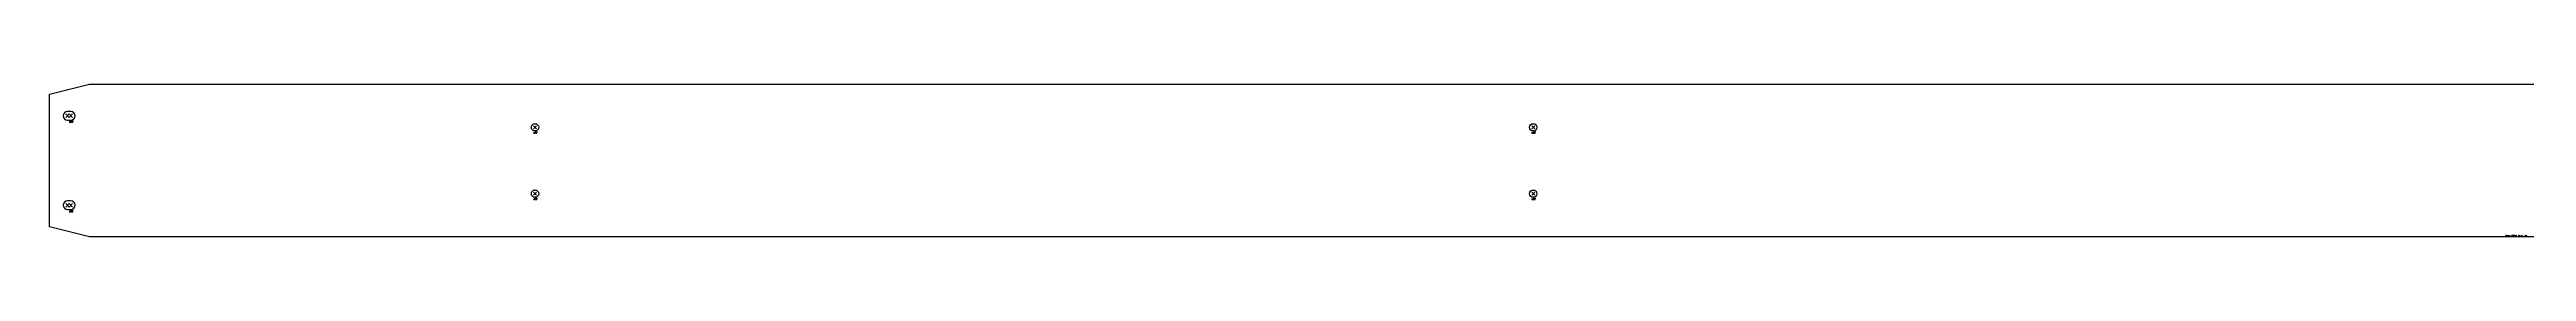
# Model space of a CAD drawing. Extents: x 0 to 14918, y -230 to 230.
# Drawn here: x 0 to 7444, y -230 to 230 of the extents above; entities that cross this region are included whole.
import ezdxf

# ---------------------------------------------------------------- set-up
doc = ezdxf.new("R2010")
doc.units = 0
doc.header["$LTSCALE"] = 10
for name, color, linetype in [('BEZ_SCHRAUBEN', 7, 'CONTINUOUS'), ('SCHRAUBEN', 7, 'CONTINUOUS'), ('TEILE', 7, 'CONTINUOUS'), ('UNTERSCHRIFT', 7, 'CONTINUOUS')]:
    doc.layers.add(name, color=color, linetype=linetype)
doc.styles.get("Standard").update_dxf_attribs({"font": 'ROMANS'})

msp = doc.modelspace()

# ---------------------------------------------------------------- linework, layer by layer
at = {"layer": 'SCHRAUBEN', "color": 6}
for p, q in [((59.200211, 140.200012), (48.800209, 129.799988)), ((48.800209, 140.200012), (59.200211, 129.799988)), ((69.200211, 140.200012), (58.800209, 129.799988)), ((58.800209, 140.200012), (69.200211, 129.799988)), ((1463.400269, 104.399933), (1454.60022, 95.599937)), ((1454.60022, 104.399933), (1463.400269, 95.599937)), ((4463.400391, 104.399933), (4454.600098, 95.599937)), ((4454.600098, 104.399933), (4463.400391, 95.599937)), ((59.200211, -129.800003), (48.800209, -140.200012)), ((48.800209, -129.800003), (59.200211, -140.200012)), ((69.200211, -129.800003), (58.800209, -140.200012)), ((58.800209, -129.800003), (69.200211, -140.200012)), ((1463.400269, -95.600067), (1454.60022, -104.400063)), ((1454.60022, -95.600067), (1463.400269, -104.400063)), ((4463.400391, -95.600067), (4454.600098, -104.400063)), ((4454.600098, -95.600067), (4463.400391, -104.400063))]:
    msp.add_line(p, q, dxfattribs=at)
at = {"layer": 'SCHRAUBEN', "color": 4}
for p, q in [((64.000214, 148), (54.00021, 148)), ((54.00021, 122), (64.000214, 122)), ((64.000214, -122.000008), (54.00021, -122.000008)), ((54.00021, -148.000015), (64.000214, -148.000015))]:
    msp.add_line(p, q, dxfattribs=at)
for centre, radius in [((1459.000244, 99.999931), 11), ((4459, 99.999931), 11.000488), ((1459.000244, -100.000069), 11), ((4459, -100.000069), 11.000488)]:
    msp.add_circle(centre, radius, dxfattribs=at)
for centre, radius, start, end in [((54.00021, 135), 13, 450, 270), ((64.000214, 135), 13, 270, 450), ((54.00021, -135.000015), 13.000008, 450, 270), ((64.000214, -135.000015), 13, 270, 450)]:
    msp.add_arc(centre, radius, start, end, dxfattribs=at)
at = {"layer": 'TEILE', "color": 2}
for p, q in [((0, 200.000885), (119.969017, 230)), ((119.969017, 230), (14798.0625, 230)), ((0, -200.000595), (0, 200.000885)), ((119.998695, -230), (0, -200.000595)), ((14798.001953, -230), (119.998695, -230))]:
    msp.add_line(p, q, dxfattribs=at)

# ---------------------------------------------------------------- texts
at = {"layer": 'BEZ_SCHRAUBEN', "color": 2, "oblique": 15, "width": 0.8}
for s, p in [(' ø26', (56.000206, 114.5)), (' ø22', (1451.000244, 81.499931)), (' ø22', (4451, 81.499931)), (' ø22', (1451.000244, -118.500069)), (' ø22', (4451, -118.500069)), (' ø26', (56.000206, -155.5))]:
    msp.add_text(s, height=5, dxfattribs=at).set_placement(p)
at = {"layer": 'UNTERSCHRIFT', "color": 2, "oblique": 15, "width": 0.8}
msp.add_text('Project  DP0GN9  ,Qty. 2  , Pos. ', height=3.25, dxfattribs=at).set_placement((7381.000488, -228))

doc.saveas('drawing.dxf')
